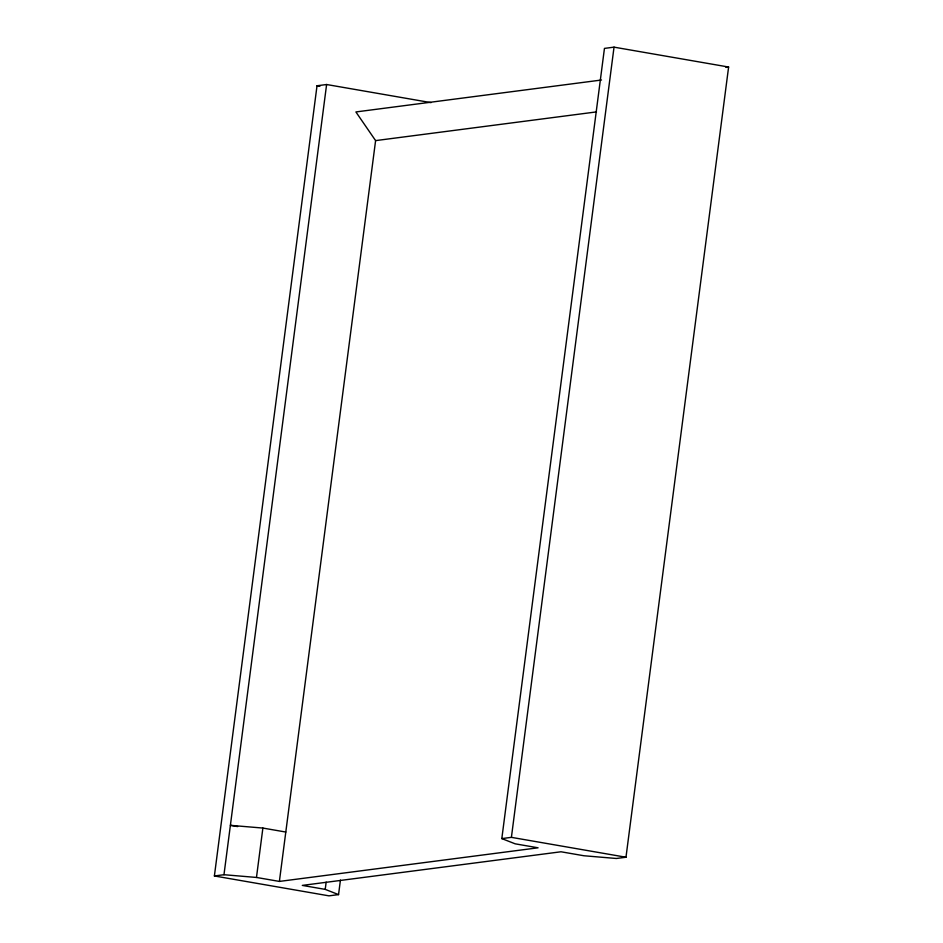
<?xml version="1.0" encoding="UTF-8"?>
<svg xmlns="http://www.w3.org/2000/svg" width="943" height="943" viewBox="0 0 943 943"><rect width="100%" height="100%" fill="white"/><g stroke="black" fill="none" stroke-linecap="round" stroke-linejoin="round"><path stroke-width="1.41" d="M340.435 880.078L338.549 894.601L328.966 895.85L214.391 875.964L317.025 85.766L326.608 84.516L431.022 102.634M214.391 875.964L223.974 874.715L326.608 84.516M223.974 874.715L256.472 877.45L262.885 828.06L285.8 832.044M256.472 877.45L279.387 881.422L375.597 140.613L355.888 111.946L601.504 80.014M338.549 894.601L325.217 889.379L326.16 882.118M279.387 881.422L538.076 847.804L515.161 843.82L501.817 838.598L604.451 48.399L614.034 47.15L728.609 67.036L625.975 857.234L616.392 858.484L583.906 855.749L560.991 851.777L302.302 885.406L325.217 889.379M501.817 838.598L511.401 837.349L614.034 47.15M725.874 67.389L728.609 67.036M375.597 140.613L596.506 111.899M262.885 828.06L230.387 825.337L237.636 826.587M317.025 85.766L319.925 86.261M511.401 837.349L625.975 857.234"/></g></svg>
